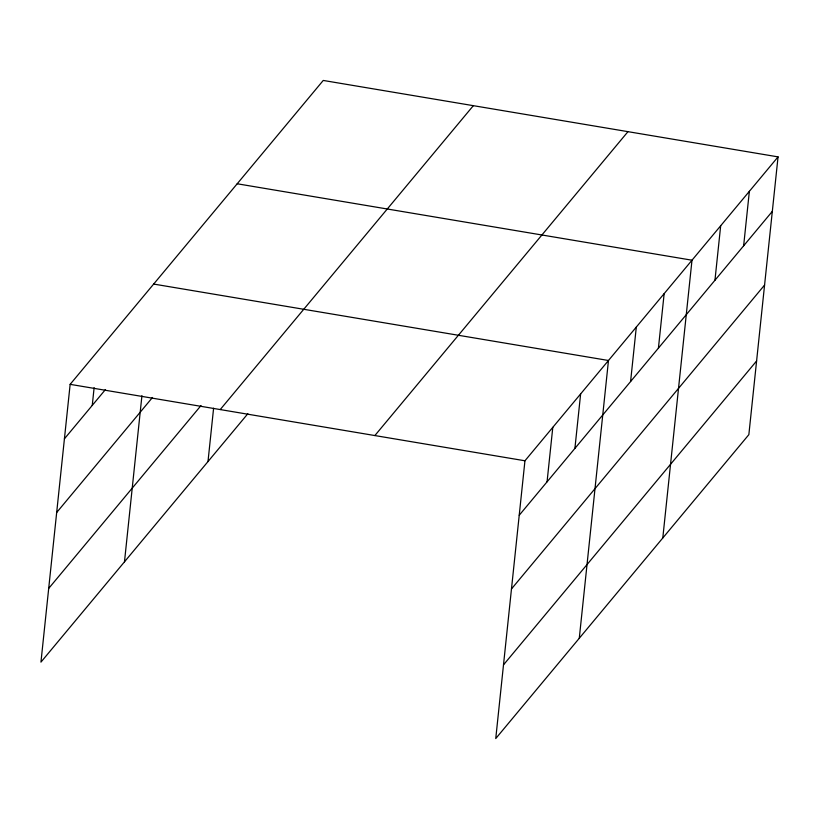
<?xml version="1.0" encoding="UTF-8"?>
<svg xmlns="http://www.w3.org/2000/svg" width="819" height="819" viewBox="0 0 819 819"><rect width="100%" height="100%" fill="white"/><g stroke="black" fill="none" stroke-linecap="round" stroke-linejoin="round"><path stroke-width="1.23" d="M778.05 156.879L524.948 460.78L495.751 738.554L748.853 434.654L778.05 156.879L323.249 80.446L70.147 384.346L40.95 662.121L247.84 413.718M92.26 405.395L94.124 387.653M124.478 561.834L141.933 395.71M207.995 461.547L213.605 408.19M547.061 481.828L552.794 427.344M574.907 448.392L580.63 393.919M579.279 638.267L608.476 360.493L153.665 284.06M630.589 381.541L636.312 327.057M658.425 348.116L664.158 293.632M662.796 537.981L691.994 260.207L237.193 183.773M714.956 280.241L720.679 225.768M743.642 245.802L749.365 191.318M64.414 438.82L105.364 389.66M56.675 512.51L152.477 397.481M48.7 588.431L201.003 405.559M220.229 409.561L473.331 105.671M374.867 435.554L627.968 131.664M519.226 515.253L772.327 211.363M511.476 588.943L764.577 285.053M503.501 664.864L756.602 360.964M70.147 384.346L524.948 460.78"/></g></svg>
